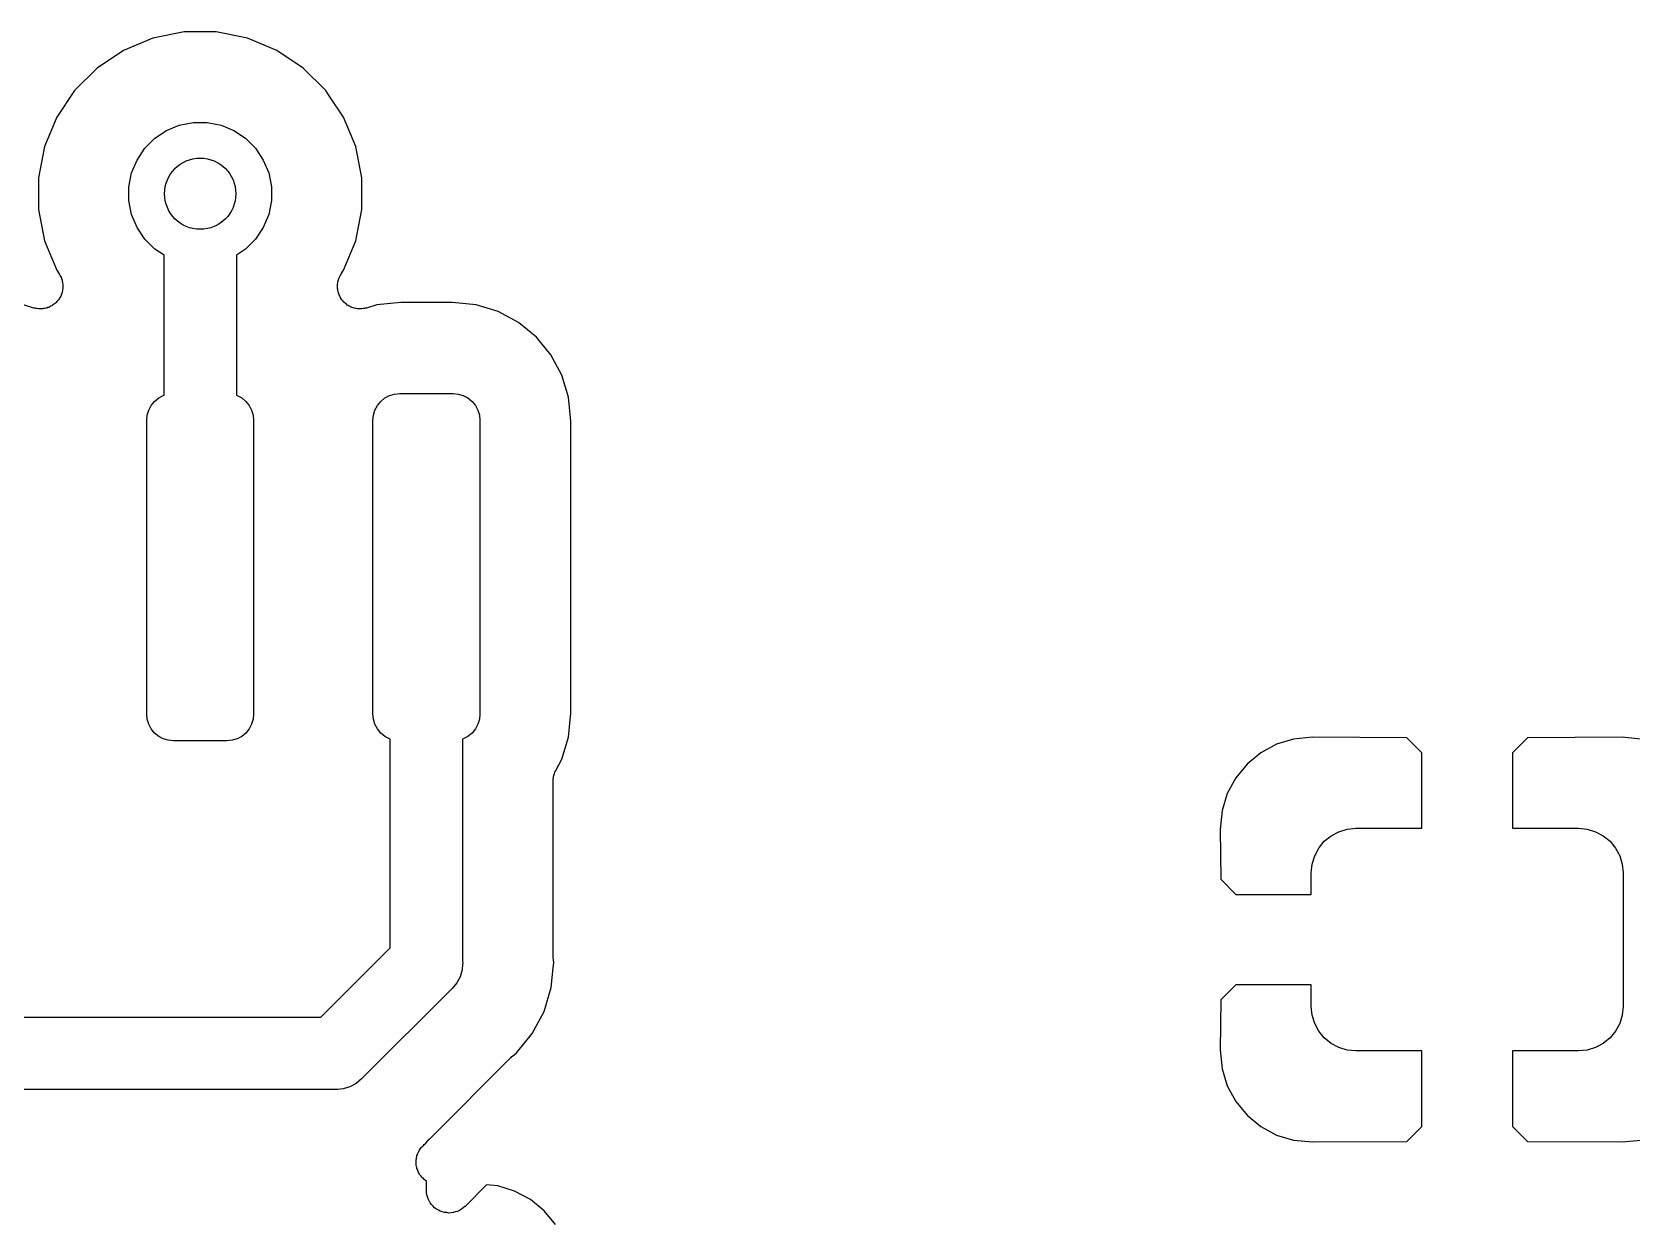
# Model space of a CAD drawing. Extents: x 105 to 193.4, y -145.7 to -72.2.
# Drawn here: x 167.97 to 176.95, y -107.88 to -101.2 of the extents above; entities that cross this region are included whole.
import ezdxf

# ---------------------------------------------------------------- set-up
doc = ezdxf.new("R2010")
doc.units = 0
doc.layers.add('BLACK', color=7, linetype='CONTINUOUS')

msp = doc.modelspace()

# ---------------------------------------------------------------- linework, layer by layer
at = {"layer": 'BLACK', "linetype": 'CONTINUOUS'}
for p, q in [((168.821, -101.2), (168.645, -101.235)), ((168.999, -101.2), (168.821, -101.2)), ((169.175, -101.235), (168.999, -101.2)), ((168.48, -101.303), (168.331, -101.403)), ((168.645, -101.235), (168.48, -101.303)), ((169.34, -101.303), (169.175, -101.235)), ((169.489, -101.403), (169.34, -101.303)), ((168.331, -101.403), (168.205, -101.529)), ((169.615, -101.529), (169.489, -101.403)), ((168.205, -101.529), (168.105, -101.678)), ((169.634, -101.558), (169.615, -101.529)), ((169.715, -101.678), (169.634, -101.558)), ((168.105, -101.678), (168.037, -101.843)), ((168.655, -101.797), (168.721, -101.754)), ((168.721, -101.754), (168.793, -101.723)), ((168.793, -101.723), (168.871, -101.708)), ((168.871, -101.708), (168.949, -101.708)), ((168.949, -101.708), (169.027, -101.723)), ((169.027, -101.723), (169.099, -101.754)), ((169.099, -101.754), (169.165, -101.797)), ((169.783, -101.843), (169.715, -101.678)), ((168.037, -101.843), (168.002, -102.019)), ((168.599, -101.853), (168.655, -101.797)), ((169.165, -101.797), (169.221, -101.853)), ((169.818, -102.019), (169.783, -101.843)), ((168.525, -101.991), (168.556, -101.919)), ((168.556, -101.919), (168.599, -101.853)), ((169.221, -101.853), (169.264, -101.919)), ((169.264, -101.919), (169.295, -101.991)), ((168.002, -102.019), (168.002, -102.197)), ((168.51, -102.069), (168.525, -101.991)), ((169.295, -101.991), (169.31, -102.069)), ((169.818, -102.197), (169.818, -102.019)), ((168.51, -102.147), (168.51, -102.069)), ((169.31, -102.069), (169.31, -102.147)), ((168.002, -102.197), (168.037, -102.373)), ((168.525, -102.225), (168.51, -102.147)), ((169.31, -102.147), (169.295, -102.225)), ((169.783, -102.373), (169.818, -102.197)), ((168.556, -102.297), (168.525, -102.225)), ((169.295, -102.225), (169.264, -102.297)), ((168.037, -102.373), (168.105, -102.538)), ((168.599, -102.363), (168.556, -102.297)), ((168.655, -102.419), (168.599, -102.363)), ((169.221, -102.363), (169.165, -102.419)), ((169.264, -102.297), (169.221, -102.363)), ((169.715, -102.538), (169.783, -102.373)), ((168.707, -102.453), (168.655, -102.419)), ((168.707, -103.24), (168.707, -102.453)), ((169.165, -102.419), (169.113, -102.453)), ((169.113, -102.453), (169.113, -103.24)), ((168.105, -102.538), (168.118, -102.557)), ((168.118, -102.557), (168.119, -102.559)), ((168.119, -102.559), (168.122, -102.564)), ((169.696, -102.568), (169.699, -102.563)), ((169.699, -102.563), (169.702, -102.557)), ((169.702, -102.557), (169.715, -102.538)), ((168.122, -102.564), (168.125, -102.569)), ((168.125, -102.569), (168.128, -102.575)), ((168.128, -102.575), (168.131, -102.581)), ((168.131, -102.581), (168.132, -102.587)), ((168.132, -102.587), (168.135, -102.592)), ((168.135, -102.592), (168.136, -102.599)), ((168.136, -102.599), (168.138, -102.605)), ((168.138, -102.648), (168.137, -102.654)), ((168.138, -102.605), (168.138, -102.611)), ((168.138, -102.611), (168.139, -102.617)), ((168.139, -102.641), (168.138, -102.648)), ((168.139, -102.617), (168.139, -102.623)), ((168.139, -102.623), (168.14, -102.629)), ((168.14, -102.629), (168.139, -102.635)), ((168.139, -102.635), (168.139, -102.641)), ((169.68, -102.628), (169.681, -102.621)), ((169.681, -102.634), (169.68, -102.628)), ((169.681, -102.615), (169.682, -102.609)), ((169.681, -102.621), (169.681, -102.615)), ((169.681, -102.64), (169.681, -102.634)), ((169.682, -102.646), (169.681, -102.64)), ((169.682, -102.609), (169.683, -102.603)), ((169.683, -102.652), (169.682, -102.646)), ((169.683, -102.603), (169.685, -102.597)), ((169.684, -102.658), (169.683, -102.652)), ((169.685, -102.597), (169.686, -102.591)), ((169.686, -102.591), (169.688, -102.585)), ((169.688, -102.585), (169.69, -102.579)), ((169.69, -102.579), (169.693, -102.574)), ((169.693, -102.574), (169.696, -102.568)), ((167.976, -102.75), (167.919, -102.732)), ((168.072, -102.74), (168.066, -102.743)), ((168.077, -102.737), (168.072, -102.74)), ((168.082, -102.734), (168.077, -102.737)), ((168.087, -102.73), (168.082, -102.734)), ((168.093, -102.726), (168.087, -102.73)), ((168.097, -102.722), (168.093, -102.726)), ((168.102, -102.718), (168.097, -102.722)), ((168.106, -102.714), (168.102, -102.718)), ((168.11, -102.709), (168.106, -102.714)), ((168.114, -102.704), (168.11, -102.709)), ((168.118, -102.699), (168.114, -102.704)), ((168.121, -102.694), (168.118, -102.699)), ((168.124, -102.689), (168.121, -102.694)), ((168.127, -102.683), (168.124, -102.689)), ((168.13, -102.678), (168.127, -102.683)), ((168.131, -102.672), (168.13, -102.678)), ((168.134, -102.666), (168.131, -102.672)), ((168.135, -102.66), (168.134, -102.666)), ((168.137, -102.654), (168.135, -102.66)), ((169.686, -102.664), (169.684, -102.658)), ((169.688, -102.67), (169.686, -102.664)), ((169.69, -102.676), (169.688, -102.67)), ((169.693, -102.681), (169.69, -102.676)), ((169.695, -102.687), (169.693, -102.681)), ((169.698, -102.692), (169.695, -102.687)), ((169.701, -102.698), (169.698, -102.692)), ((169.705, -102.703), (169.701, -102.698)), ((169.708, -102.708), (169.705, -102.703)), ((169.713, -102.712), (169.708, -102.708)), ((169.717, -102.717), (169.713, -102.712)), ((169.722, -102.721), (169.717, -102.717)), ((169.726, -102.725), (169.722, -102.721)), ((169.731, -102.729), (169.726, -102.725)), ((169.736, -102.733), (169.731, -102.729)), ((169.741, -102.736), (169.736, -102.733)), ((169.746, -102.739), (169.741, -102.736)), ((169.752, -102.742), (169.746, -102.739)), ((169.758, -102.745), (169.752, -102.742)), ((169.901, -102.732), (169.844, -102.75)), ((170.036, -102.719), (169.901, -102.732)), ((170.324, -102.719), (170.036, -102.719)), ((170.459, -102.732), (170.324, -102.719)), ((170.583, -102.77), (170.459, -102.732)), ((167.982, -102.751), (167.976, -102.75)), ((167.987, -102.752), (167.982, -102.751)), ((167.994, -102.753), (167.987, -102.752)), ((168, -102.754), (167.994, -102.753)), ((168.006, -102.754), (168, -102.754)), ((168.012, -102.755), (168.006, -102.754)), ((168.018, -102.754), (168.012, -102.755)), ((168.025, -102.754), (168.018, -102.754)), ((168.031, -102.753), (168.025, -102.754)), ((168.037, -102.753), (168.031, -102.753)), ((168.043, -102.751), (168.037, -102.753)), ((168.049, -102.75), (168.043, -102.751)), ((168.055, -102.747), (168.049, -102.75)), ((168.061, -102.746), (168.055, -102.747)), ((168.066, -102.743), (168.061, -102.746)), ((169.764, -102.747), (169.758, -102.745)), ((169.769, -102.749), (169.764, -102.747)), ((169.775, -102.75), (169.769, -102.749)), ((169.781, -102.752), (169.775, -102.75)), ((169.787, -102.753), (169.781, -102.752)), ((169.793, -102.754), (169.787, -102.753)), ((169.8, -102.754), (169.793, -102.754)), ((169.806, -102.755), (169.8, -102.754)), ((169.812, -102.754), (169.806, -102.755)), ((169.818, -102.755), (169.812, -102.754)), ((169.824, -102.753), (169.818, -102.755)), ((169.831, -102.753), (169.824, -102.753)), ((169.837, -102.751), (169.831, -102.753)), ((169.843, -102.75), (169.837, -102.751)), ((169.844, -102.75), (169.843, -102.75)), ((170.697, -102.831), (170.583, -102.77)), ((170.797, -102.913), (170.697, -102.831)), ((170.879, -103.013), (170.797, -102.913)), ((170.94, -103.127), (170.879, -103.013)), ((170.978, -103.251), (170.94, -103.127)), ((168.635, -103.297), (168.654, -103.274)), ((168.654, -103.274), (168.677, -103.255)), ((168.677, -103.255), (168.703, -103.241)), ((168.703, -103.241), (168.707, -103.24)), ((169.113, -103.24), (169.117, -103.241)), ((169.117, -103.241), (169.143, -103.255)), ((169.143, -103.255), (169.166, -103.274)), ((169.166, -103.274), (169.185, -103.297)), ((169.905, -103.297), (169.924, -103.274)), ((169.924, -103.274), (169.947, -103.255)), ((169.947, -103.255), (169.973, -103.241)), ((169.973, -103.241), (170.001, -103.233)), ((170.001, -103.233), (170.03, -103.23)), ((170.03, -103.23), (170.33, -103.23)), ((170.33, -103.23), (170.359, -103.233)), ((170.359, -103.233), (170.387, -103.241)), ((170.387, -103.241), (170.413, -103.255)), ((170.413, -103.255), (170.436, -103.274)), ((170.436, -103.274), (170.455, -103.297)), ((170.991, -103.386), (170.978, -103.251)), ((168.61, -103.38), (168.613, -103.351)), ((168.613, -103.351), (168.621, -103.323)), ((168.621, -103.323), (168.635, -103.297)), ((169.185, -103.297), (169.199, -103.323)), ((169.199, -103.323), (169.207, -103.351)), ((169.207, -103.351), (169.21, -103.38)), ((169.88, -103.38), (169.883, -103.351)), ((169.883, -103.351), (169.891, -103.323)), ((169.891, -103.323), (169.905, -103.297)), ((170.455, -103.297), (170.469, -103.323)), ((170.469, -103.323), (170.477, -103.351)), ((170.477, -103.351), (170.48, -103.38)), ((168.61, -105.03), (168.61, -103.38)), ((169.21, -103.38), (169.21, -105.03)), ((169.88, -105.03), (169.88, -103.38)), ((170.48, -103.38), (170.48, -105.03)), ((170.991, -105.024), (170.991, -103.386)), ((168.613, -105.059), (168.61, -105.03)), ((168.621, -105.087), (168.613, -105.059)), ((169.207, -105.059), (169.199, -105.087)), ((169.21, -105.03), (169.207, -105.059)), ((169.883, -105.059), (169.88, -105.03)), ((169.891, -105.087), (169.883, -105.059)), ((170.477, -105.059), (170.469, -105.087)), ((170.48, -105.03), (170.477, -105.059)), ((170.978, -105.159), (170.991, -105.024)), ((168.635, -105.113), (168.621, -105.087)), ((168.654, -105.136), (168.635, -105.113)), ((168.677, -105.155), (168.654, -105.136)), ((168.703, -105.169), (168.677, -105.155)), ((169.143, -105.155), (169.117, -105.169)), ((169.166, -105.136), (169.143, -105.155)), ((169.185, -105.113), (169.166, -105.136)), ((169.199, -105.087), (169.185, -105.113)), ((169.905, -105.113), (169.891, -105.087)), ((169.924, -105.136), (169.905, -105.113)), ((169.947, -105.155), (169.924, -105.136)), ((169.973, -105.169), (169.947, -105.155)), ((170.413, -105.155), (170.387, -105.169)), ((170.436, -105.136), (170.413, -105.155)), ((170.455, -105.113), (170.436, -105.136)), ((170.469, -105.087), (170.455, -105.113)), ((170.94, -105.283), (170.978, -105.159)), ((175.153, -105.16), (175.047, -105.17)), ((175.683, -105.163), (175.153, -105.16)), ((175.768, -105.247), (175.683, -105.163)), ((176.361, -105.163), (176.276, -105.247)), ((176.891, -105.16), (176.361, -105.163)), ((176.997, -105.17), (176.891, -105.16)), ((168.731, -105.177), (168.703, -105.169)), ((168.76, -105.18), (168.731, -105.177)), ((169.06, -105.18), (168.76, -105.18)), ((169.089, -105.177), (169.06, -105.18)), ((169.117, -105.169), (169.089, -105.177)), ((169.977, -105.17), (169.973, -105.169)), ((169.977, -106.342), (169.977, -105.17)), ((170.387, -105.169), (170.383, -105.17)), ((170.383, -105.17), (170.383, -106.416)), ((174.863, -105.247), (174.786, -105.31)), ((174.952, -105.199), (174.863, -105.247)), ((175.047, -105.17), (174.952, -105.199)), ((175.768, -105.671), (175.768, -105.247)), ((176.276, -105.247), (176.276, -105.671)), ((170.904, -105.351), (170.906, -105.346)), ((170.906, -105.346), (170.94, -105.283)), ((174.786, -105.31), (174.723, -105.387)), ((170.891, -105.404), (170.892, -105.399)), ((170.891, -105.406), (170.891, -105.404)), ((170.891, -106.385), (170.891, -105.406)), ((170.892, -105.394), (170.893, -105.387)), ((170.892, -105.399), (170.892, -105.394)), ((170.893, -105.387), (170.894, -105.38)), ((170.894, -105.38), (170.896, -105.375)), ((170.896, -105.375), (170.897, -105.369)), ((170.897, -105.369), (170.899, -105.363)), ((170.899, -105.363), (170.901, -105.356)), ((170.901, -105.356), (170.904, -105.351)), ((174.723, -105.387), (174.675, -105.476)), ((174.675, -105.476), (174.646, -105.571)), ((174.646, -105.571), (174.636, -105.677)), ((174.636, -105.677), (174.639, -105.957)), ((175.258, -105.713), (175.301, -105.69)), ((175.301, -105.69), (175.348, -105.676)), ((175.348, -105.676), (175.397, -105.671)), ((175.397, -105.671), (175.768, -105.671)), ((176.276, -105.671), (176.647, -105.671)), ((176.647, -105.671), (176.696, -105.676)), ((176.696, -105.676), (176.743, -105.69)), ((176.743, -105.69), (176.786, -105.713)), ((175.166, -105.825), (175.189, -105.782)), ((175.189, -105.782), (175.22, -105.744)), ((175.22, -105.744), (175.258, -105.713)), ((176.786, -105.713), (176.824, -105.744)), ((176.824, -105.744), (176.855, -105.782)), ((176.855, -105.782), (176.878, -105.825)), ((175.147, -105.921), (175.152, -105.872)), ((175.152, -105.872), (175.166, -105.825)), ((176.878, -105.825), (176.892, -105.872)), ((176.892, -105.872), (176.897, -105.921)), ((174.639, -105.957), (174.723, -106.042)), ((175.147, -106.042), (175.147, -105.921)), ((176.897, -105.921), (176.897, -106.671)), ((174.723, -106.042), (175.147, -106.042)), ((169.588, -106.731), (169.977, -106.342)), ((170.383, -106.416), (170.384, -106.426)), ((170.892, -106.39), (170.891, -106.385)), ((170.892, -106.396), (170.892, -106.39)), ((170.892, -106.397), (170.892, -106.396)), ((170.895, -106.426), (170.892, -106.397)), ((170.369, -106.504), (170.35, -106.539)), ((170.38, -106.466), (170.369, -106.504)), ((170.383, -106.436), (170.38, -106.466)), ((170.384, -106.426), (170.383, -106.436)), ((170.383, -106.436), (170.383, -106.436)), ((170.881, -106.565), (170.892, -106.455)), ((170.892, -106.455), (170.895, -106.426)), ((170.892, -106.455), (170.892, -106.455)), ((170.317, -106.577), (169.823, -107.071)), ((170.324, -106.57), (170.317, -106.577)), ((170.35, -106.539), (170.324, -106.57)), ((170.84, -106.699), (170.881, -106.565)), ((174.723, -106.55), (174.639, -106.635)), ((175.147, -106.55), (174.723, -106.55)), ((175.147, -106.671), (175.147, -106.55)), ((174.639, -106.635), (174.636, -106.915)), ((175.152, -106.72), (175.147, -106.671)), ((176.897, -106.671), (176.892, -106.72)), ((167.492, -106.731), (169.588, -106.731)), ((170.774, -106.823), (170.84, -106.699)), ((175.166, -106.767), (175.152, -106.72)), ((175.189, -106.81), (175.166, -106.767)), ((176.878, -106.767), (176.855, -106.81)), ((176.892, -106.72), (176.878, -106.767)), ((170.685, -106.931), (170.76, -106.84)), ((170.76, -106.84), (170.774, -106.823)), ((170.76, -106.84), (170.76, -106.84)), ((175.22, -106.848), (175.189, -106.81)), ((175.258, -106.879), (175.22, -106.848)), ((176.824, -106.848), (176.786, -106.879)), ((176.855, -106.81), (176.824, -106.848)), ((170.204, -107.408), (170.654, -106.958)), ((170.654, -106.958), (170.655, -106.957)), ((170.655, -106.957), (170.659, -106.953)), ((170.659, -106.953), (170.663, -106.95)), ((170.663, -106.95), (170.685, -106.931)), ((174.636, -106.915), (174.646, -107.021)), ((175.301, -106.902), (175.258, -106.879)), ((175.348, -106.916), (175.301, -106.902)), ((175.397, -106.921), (175.348, -106.916)), ((175.768, -106.921), (175.397, -106.921)), ((175.768, -107.345), (175.768, -106.921)), ((176.647, -106.921), (176.276, -106.921)), ((176.276, -106.921), (176.276, -107.345)), ((176.696, -106.916), (176.647, -106.921)), ((176.743, -106.902), (176.696, -106.916)), ((176.786, -106.879), (176.743, -106.902)), ((174.646, -107.021), (174.675, -107.116)), ((169.662, -107.137), (167.566, -107.137)), ((169.672, -107.138), (169.662, -107.137)), ((169.682, -107.137), (169.672, -107.138)), ((169.712, -107.134), (169.682, -107.137)), ((169.682, -107.137), (169.682, -107.137)), ((169.75, -107.123), (169.712, -107.134)), ((169.785, -107.104), (169.75, -107.123)), ((169.816, -107.078), (169.785, -107.104)), ((169.823, -107.071), (169.816, -107.078)), ((174.675, -107.116), (174.723, -107.205)), ((174.723, -107.205), (174.786, -107.282)), ((174.786, -107.282), (174.863, -107.345)), ((170.197, -107.416), (170.201, -107.412)), ((170.201, -107.412), (170.204, -107.408)), ((174.863, -107.345), (174.952, -107.393)), ((174.952, -107.393), (175.047, -107.422)), ((175.683, -107.429), (175.768, -107.345)), ((176.276, -107.345), (176.361, -107.429)), ((170.127, -107.508), (170.13, -107.502)), ((170.13, -107.502), (170.132, -107.496)), ((170.132, -107.496), (170.135, -107.49)), ((170.135, -107.49), (170.137, -107.485)), ((170.137, -107.485), (170.14, -107.48)), ((170.14, -107.48), (170.143, -107.474)), ((170.143, -107.474), (170.147, -107.469)), ((170.147, -107.469), (170.151, -107.464)), ((170.151, -107.464), (170.155, -107.46)), ((170.155, -107.46), (170.159, -107.455)), ((170.159, -107.455), (170.164, -107.451)), ((170.164, -107.451), (170.168, -107.447)), ((170.168, -107.447), (170.177, -107.439)), ((170.177, -107.439), (170.196, -107.417)), ((170.196, -107.417), (170.197, -107.416)), ((175.047, -107.422), (175.153, -107.432)), ((175.153, -107.432), (175.683, -107.429)), ((176.361, -107.429), (176.891, -107.432)), ((176.891, -107.432), (176.997, -107.422)), ((170.122, -107.532), (170.124, -107.526)), ((170.122, -107.538), (170.122, -107.532)), ((170.122, -107.544), (170.122, -107.538)), ((170.122, -107.55), (170.122, -107.544)), ((170.122, -107.557), (170.122, -107.55)), ((170.123, -107.563), (170.122, -107.557)), ((170.124, -107.569), (170.123, -107.563)), ((170.124, -107.519), (170.126, -107.514)), ((170.124, -107.526), (170.124, -107.519)), ((170.126, -107.575), (170.124, -107.569)), ((170.126, -107.514), (170.127, -107.508)), ((170.127, -107.581), (170.126, -107.575)), ((170.129, -107.587), (170.127, -107.581)), ((170.131, -107.593), (170.129, -107.587)), ((170.134, -107.598), (170.131, -107.593)), ((170.136, -107.604), (170.134, -107.598)), ((170.14, -107.609), (170.136, -107.604)), ((170.142, -107.615), (170.14, -107.609)), ((170.147, -107.62), (170.142, -107.615)), ((170.15, -107.625), (170.147, -107.62)), ((170.154, -107.629), (170.15, -107.625)), ((170.158, -107.634), (170.154, -107.629)), ((170.163, -107.638), (170.158, -107.634)), ((170.167, -107.643), (170.163, -107.638)), ((170.172, -107.646), (170.167, -107.643)), ((170.177, -107.65), (170.172, -107.646)), ((170.18, -107.651), (170.177, -107.65)), ((170.18, -107.704), (170.18, -107.651)), ((170.517, -107.673), (170.397, -107.794)), ((170.58, -107.679), (170.517, -107.673)), ((170.675, -107.708), (170.58, -107.679)), ((170.181, -107.716), (170.18, -107.704)), ((170.182, -107.728), (170.181, -107.716)), ((170.186, -107.74), (170.182, -107.728)), ((170.182, -107.728), (170.182, -107.728)), ((170.182, -107.728), (170.182, -107.728)), ((170.189, -107.752), (170.186, -107.74)), ((170.19, -107.752), (170.189, -107.752)), ((170.195, -107.763), (170.19, -107.752)), ((170.19, -107.752), (170.19, -107.752)), ((170.201, -107.774), (170.195, -107.763)), ((170.764, -107.756), (170.675, -107.708)), ((170.841, -107.819), (170.764, -107.756)), ((170.209, -107.783), (170.201, -107.774)), ((170.201, -107.774), (170.201, -107.774)), ((170.201, -107.774), (170.201, -107.774)), ((170.217, -107.793), (170.209, -107.783)), ((170.226, -107.801), (170.217, -107.793)), ((170.217, -107.793), (170.217, -107.793)), ((170.217, -107.793), (170.217, -107.793)), ((170.236, -107.809), (170.226, -107.801)), ((170.247, -107.815), (170.236, -107.809)), ((170.236, -107.809), (170.236, -107.809)), ((170.236, -107.809), (170.236, -107.809)), ((170.257, -107.821), (170.247, -107.815)), ((170.258, -107.821), (170.257, -107.821)), ((170.269, -107.824), (170.258, -107.821)), ((170.258, -107.821), (170.258, -107.821)), ((170.281, -107.828), (170.269, -107.824)), ((170.294, -107.829), (170.281, -107.828)), ((170.281, -107.828), (170.281, -107.828)), ((170.281, -107.828), (170.281, -107.828)), ((170.306, -107.831), (170.294, -107.829)), ((170.318, -107.83), (170.306, -107.831)), ((170.306, -107.831), (170.306, -107.831)), ((170.306, -107.831), (170.306, -107.831)), ((170.33, -107.829), (170.318, -107.83)), ((170.331, -107.829), (170.33, -107.829)), ((170.342, -107.825), (170.331, -107.828)), ((170.331, -107.828), (170.331, -107.829)), ((170.354, -107.822), (170.342, -107.825)), ((170.355, -107.822), (170.354, -107.822)), ((170.354, -107.822), (170.354, -107.822)), ((170.365, -107.816), (170.355, -107.822)), ((170.376, -107.81), (170.365, -107.816)), ((170.377, -107.81), (170.376, -107.81)), ((170.376, -107.81), (170.376, -107.81)), ((170.386, -107.802), (170.377, -107.81)), ((170.396, -107.795), (170.386, -107.802)), ((170.397, -107.794), (170.396, -107.794)), ((170.396, -107.794), (170.396, -107.794)), ((170.396, -107.794), (170.396, -107.794)), ((170.396, -107.794), (170.396, -107.795)), ((170.904, -107.896), (170.841, -107.819))]:
    msp.add_line(p, q, dxfattribs=at)
at = {"layer": 'BLACK'}
msp.add_circle((168.91, -102.108), 0.2, dxfattribs=at)

doc.saveas('drawing.dxf')
